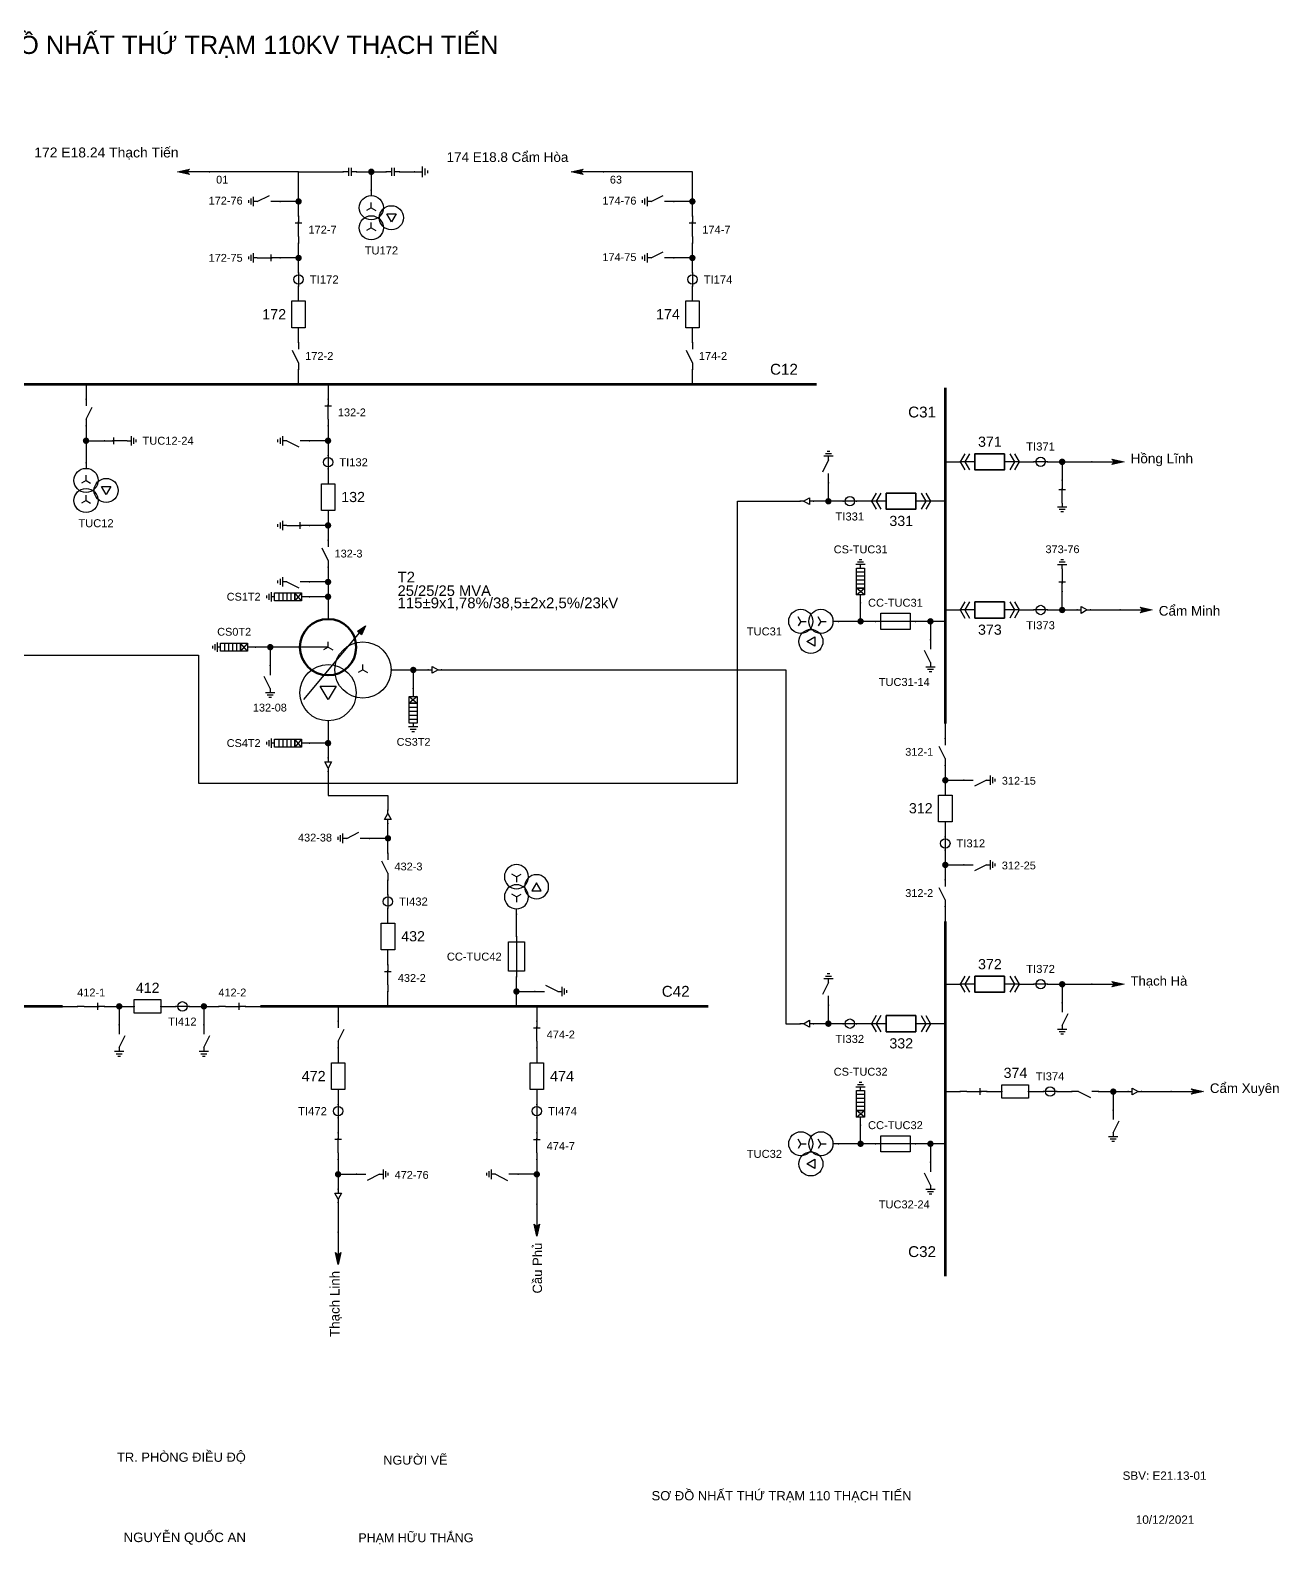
# Model space of a CAD drawing. Header units: millimetres. Extents: x -384 to 411, y 7 to 290.
# Drawn here: x 178.6 to 411.4, y 7.5 to 289.9 of the extents above; entities that cross this region are included whole.
import ezdxf

# ---------------------------------------------------------------- set-up
doc = ezdxf.new("R2010")
doc.units = ezdxf.units.MM
for name, color, linetype, lineweight in [('BUSBAR_110KV', 1, 'Continuous', 50), ('BUSBAR_22KV', 5, 'Continuous', 50), ('BUSBAR_35KV', 30, 'Continuous', 50), ('GROUND', 3, 'Continuous', 25), ('HV_110KV', 1, 'Continuous', 25), ('MV_22KV', 5, 'Continuous', 25), ('MV_35KV', 30, 'Continuous', 25)]:
    doc.layers.add(name, color=color, linetype=linetype, lineweight=lineweight)
doc.layers.add('SYM_PORTS', color=8, linetype='Continuous', plot=False)
doc.layers.add('TEXT', color=7, linetype='Continuous')
doc.styles.add('SLD_TEXT', font='arial.ttf')

# ---------------------------------------------------------------- blocks, each defined once
blk = doc.blocks.new('SYM_DISCONNECTOR_OPEN')
at = {"lineweight": 25}
for points in [[(0, -1.25), (-1.125, 1)], [(0, 2.5), (0, 1.25)], [(0, -1.25), (0, -2.5)]]:
    blk.add_lwpolyline(points, dxfattribs=at)
at = {"layer": 'SYM_PORTS'}
for p in [(0, 2.5), (0, -2.5)]:
    blk.add_point(p, dxfattribs=at)
blk.add_attdef('DEVICE_CODE', (1, -0.5), '', height=2)
blk = doc.blocks.new('SYM_CIRCUIT_BREAKER')
at = {"lineweight": 25}
blk.add_lwpolyline([(-1.25, 2.5), (1.25, 2.5), (1.25, -2.5), (-1.25, -2.5)], close=True, dxfattribs=at)
at = {"layer": 'SYM_PORTS'}
for p in [(0, 2.5), (0, -2.5)]:
    blk.add_point(p, dxfattribs=at)
blk.add_attdef('DEVICE_CODE', (2.25, -0.5), '', height=2)
at = {"flags": 1}
blk.add_attdef('RATING', (2.25, -3.5), '', height=2, dxfattribs=at)
blk = doc.blocks.new('SYM_CURRENT_TRANSFORMER')
at = {"lineweight": 25}
blk.add_lwpolyline([(0, 1.25), (0, -1.25)], dxfattribs=at)
blk.add_circle((0, 0), 0.875, dxfattribs=at)
at = {"layer": 'SYM_PORTS'}
for p in [(0, 1.25), (0, -1.25)]:
    blk.add_point(p, dxfattribs=at)
blk.add_attdef('DEVICE_CODE', (1.875, -1.75), '', height=2)
at = {"flags": 1}
blk.add_attdef('RATIO', (1.875, -4.75), '', height=2, dxfattribs=at)
blk = doc.blocks.new('SYM_EARTHING_SWITCH_CLOSED')
at = {"lineweight": 25}
for points in [[(0, 3), (0, 1.25)], [(-0.625, 1.25), (0.625, 1.25)], [(0, -1.25), (0, 1.5)], [(-0.875, -2), (0.875, -2)], [(-0.5625, -2.4375), (0.5625, -2.4375)], [(0, -1.25), (0, -2)], [(-0.25, -2.875), (0.25, -2.875)]]:
    blk.add_lwpolyline(points, dxfattribs=at)
at = {"layer": 'SYM_PORTS'}
blk.add_point((0, 3), dxfattribs=at)
blk.add_attdef('DEVICE_CODE', (1.875, 0), '', height=2)
blk = doc.blocks.new('SYM_DISCONNECTOR_CLOSED')
at = {"lineweight": 25}
for points in [[(-0.625, 1.25), (0.625, 1.25)], [(0, 2.5), (0, 1.25)], [(0, -1.25), (0, 1.5)], [(0, -1.25), (0, -2.5)]]:
    blk.add_lwpolyline(points, dxfattribs=at)
at = {"layer": 'SYM_PORTS'}
for p in [(0, 2.5), (0, -2.5)]:
    blk.add_point(p, dxfattribs=at)
blk.add_attdef('DEVICE_CODE', (1.625, -0.5), '', height=2)
blk = doc.blocks.new('SYM_EARTHING_SWITCH_OPEN')
at = {"lineweight": 25}
for points in [[(0, 3), (0, 1.25)], [(0, -1.25), (-1.125, 1)], [(-0.875, -2), (0.875, -2)], [(-0.5625, -2.4375), (0.5625, -2.4375)], [(0, -1.25), (0, -2)], [(-0.25, -2.875), (0.25, -2.875)]]:
    blk.add_lwpolyline(points, dxfattribs=at)
at = {"layer": 'SYM_PORTS'}
blk.add_point((0, 3), dxfattribs=at)
blk.add_attdef('DEVICE_CODE', (1.875, 0), '', height=2)
blk = doc.blocks.new('SYM_COUPLING_CAPACITOR')
at = {"lineweight": 25}
for points in [[(-0.75, 0.25), (0.75, 0.25)], [(0, 1.25), (0, 0.25)], [(-0.75, -0.25), (0.75, -0.25)], [(0, -0.25), (0, -1.25)]]:
    blk.add_lwpolyline(points, dxfattribs=at)
at = {"layer": 'SYM_PORTS'}
for p in [(0, 1.25), (0, -1.25)]:
    blk.add_point(p, dxfattribs=at)
blk.add_attdef('DEVICE_CODE', (1.75, -1.75), '', height=2)
blk = doc.blocks.new('SYM_VOLTAGE_TRANSFORMER')
at = {"lineweight": 25}
for points in [[(0, 4.625), (0, 3.625)], [(0, 1.375), (-0.8625, 0.875)], [(0, 1.375), (0, 2.375)], [(0, 1.375), (0.8625, 0.875)], [(0, -2.375), (-0.8625, -2.875)], [(0, -2.375), (0, -1.375)], [(0, -2.375), (0.8625, -2.875)]]:
    blk.add_lwpolyline(points, dxfattribs=at)
blk.add_lwpolyline([(2.875, 0.25), (4.625, 0.25), (3.75, -1.25)], close=True, dxfattribs=at)
for centre in [(0, 1.375), (3.75, -0.5), (0, -2.375)]:
    blk.add_circle(centre, 2.25, dxfattribs=at)
at = {"layer": 'SYM_PORTS'}
blk.add_point((0, 4.625), dxfattribs=at)
blk.add_attdef('DEVICE_CODE', (7, 1.625), '', height=2)
at = {"flags": 1}
blk.add_attdef('RATIO', (7, -1.375), '', height=2, dxfattribs=at)
blk = doc.blocks.new('SYM_GROUND_SYMBOL')
at = {"lineweight": 25}
for points in [[(0, 1.25), (0, -0.25)], [(-1, -0.25), (1, -0.25)], [(-0.625, -0.75), (0.625, -0.75)], [(-0.25, -1.25), (0.25, -1.25)]]:
    blk.add_lwpolyline(points, dxfattribs=at)
at = {"layer": 'SYM_PORTS'}
blk.add_point((0, 1.25), dxfattribs=at)
blk = doc.blocks.new('SYM_LINE_FEEDER_ARROW')
blk.add_hatch(color=7).paths.add_polyline_path([(0, -3), (-0.5, -0.75), (0, -1.25), (0.5, -0.75)])
at = {"lineweight": 25}
blk.add_lwpolyline([(0, 3), (0, -1.25)], dxfattribs=at)
blk.add_lwpolyline([(0, -3), (-0.5, -0.75), (0, -1.25), (0.5, -0.75)], close=True, dxfattribs=at)
at = {"layer": 'SYM_PORTS'}
blk.add_point((0, 3), dxfattribs=at)
blk.add_attdef('LINE_NAME', (1.5, 0), '', height=2)
blk = doc.blocks.new('SYM_SURGE_ARRESTER')
at = {"lineweight": 25}
for points in [[(0, 4), (0, 2.5)], [(-0.75, 2.5), (0.75, 1.25)], [(0.75, 2.5), (-0.75, 1.25)], [(-0.75, 0.5), (0.75, 0.5)], [(-0.75, -0.25), (0.75, -0.25)], [(-0.75, -1), (0.75, -1)], [(-0.75, -1.75), (0.75, -1.75)], [(0, -2.5), (0, -3.125)], [(-0.875, -3.125), (0.875, -3.125)], [(-0.5625, -3.5625), (0.5625, -3.5625)], [(-0.25, -4), (0.25, -4)]]:
    blk.add_lwpolyline(points, dxfattribs=at)
for points in [[(-0.75, 2.5), (0.75, 2.5), (0.75, 1.25), (-0.75, 1.25)], [(-0.75, 1.25), (0.75, 1.25), (0.75, -2.5), (-0.75, -2.5)]]:
    blk.add_lwpolyline(points, close=True, dxfattribs=at)
at = {"layer": 'SYM_PORTS'}
blk.add_point((0, 4), dxfattribs=at)
blk.add_attdef('DEVICE_CODE', (1.875, 1), '', height=2)
blk = doc.blocks.new('SYM_TRANSFORMER_3W')
blk.add_hatch(color=7).paths.add_polyline_path([(3.75, 8.25), (3.0125, 6.575), (2.2375, 7.225)])
at = {"lineweight": 25}
for points in [[(-7.75, -5.5), (3.0125, 7.35)], [(-3.25, 4.25), (-8.5, 4.25)], [(-3.25, 4.25), (-4.1125, 3.75)], [(-3.25, 4.25), (-3.25, 5.25)], [(-3.25, 4.25), (-2.3875, 3.75)], [(3.25, 0), (2.3875, -0.5)], [(3.25, 0), (3.25, 1)], [(3.25, 0), (4.1125, -0.5)]]:
    blk.add_lwpolyline(points, dxfattribs=at)
for points in [[(3.75, 8.25), (3.0125, 6.575), (2.2375, 7.225)], [(-4.75, -3), (-1.75, -3), (-3.25, -5.5)]]:
    blk.add_lwpolyline(points, close=True, dxfattribs=at)
at = {"lineweight": 50}
blk.add_circle((-3.25, 4.25), 5.25, dxfattribs=at)
at = {"lineweight": 25}
for centre in [(3.25, 0), (-3.25, -4.25)]:
    blk.add_circle(centre, 5.25, dxfattribs=at)
at = {"layer": 'SYM_PORTS'}
for p in [(-3.25, 9.5), (-8.5, 4.25), (8.5, 0), (-3.25, -9.5)]:
    blk.add_point(p, dxfattribs=at)
blk.add_attdef('DEVICE_CODE', (9.5, 6.5), '', height=2)
at = {"flags": 1}
for tag, p in [('POWER', (9.5, 3.5)), ('VOLTAGE_RATIO', (9.5, 0.5))]:
    blk.add_attdef(tag, p, '', height=2, dxfattribs=at)
blk = doc.blocks.new('SYM_CABLE_TERMINATION')
at = {"lineweight": 25}
blk.add_lwpolyline([(-0.625, 0.5), (0.625, 0.5), (0, -0.625)], close=True, dxfattribs=at)
for points in [[(0, 1.25), (0, 0.5)], [(0, -0.625), (0, -1.25)]]:
    blk.add_lwpolyline(points, dxfattribs=at)
at = {"layer": 'SYM_PORTS'}
for p in [(0, 1.25), (0, -1.25)]:
    blk.add_point(p, dxfattribs=at)
blk = doc.blocks.new('SYM_DRAWOUT_BREAKER')
at = {"lineweight": 25}
for points in [[(-1.5, 4.625), (0, 5.5), (1.5, 4.625)], [(-1.5, 3.75), (0, 4.625), (1.5, 3.75)], [(0, 5.5), (0, 2.75)], [(0, -2.75), (0, -5.5)], [(-1.5, -3.75), (0, -4.625), (1.5, -3.75)], [(-1.5, -4.625), (0, -5.5), (1.5, -4.625)]]:
    blk.add_lwpolyline(points, dxfattribs=at)
at = {"lineweight": 35}
blk.add_lwpolyline([(-1.5, 2.75), (1.5, 2.75), (1.5, -2.75), (-1.5, -2.75)], close=True, dxfattribs=at)
at = {"layer": 'SYM_PORTS'}
for p in [(0, 5.5), (0, -5.5)]:
    blk.add_point(p, dxfattribs=at)
blk.add_attdef('DEVICE_CODE', (2.5, 2.5), '', height=2)
at = {"flags": 1}
blk.add_attdef('RATING', (2.5, -0.5), '', height=2, dxfattribs=at)
blk = doc.blocks.new('SYM_FUSE_DISCONNECTOR')
at = {"lineweight": 25}
blk.add_lwpolyline([(0, 3.75), (0, -3.75)], dxfattribs=at)
blk.add_lwpolyline([(-1.5, 2.75), (1.5, 2.75), (1.5, -2.75), (-1.5, -2.75)], close=True, dxfattribs=at)
at = {"layer": 'SYM_PORTS'}
for p in [(0, 3.75), (0, -3.75)]:
    blk.add_point(p, dxfattribs=at)
blk.add_attdef('DEVICE_CODE', (2.5, 0.75), '', height=2)
at = {"flags": 1}
blk.add_attdef('RATING', (2.5, -2.25), '', height=2, dxfattribs=at)

msp = doc.modelspace()

# ---------------------------------------------------------------- hatches: boundary and pattern name
at = {"layer": 'HV_110KV'}
h = msp.add_hatch(color=7, dxfattribs=at)
edge = h.paths.add_edge_path()
edge.add_arc((242.19, 263.51), 0.6, 0, 360)
h = msp.add_hatch(color=7, dxfattribs=at)
edge = h.paths.add_edge_path()
edge.add_arc((228.63, 257.98), 0.6, 0, 360)
h = msp.add_hatch(color=7, dxfattribs=at)
edge = h.paths.add_edge_path()
edge.add_arc((302.06, 257.98), 0.6, 0, 360)
h = msp.add_hatch(color=7, dxfattribs=at)
edge = h.paths.add_edge_path()
edge.add_arc((228.63, 247.45), 0.6, 0, 360)
h = msp.add_hatch(color=7, dxfattribs=at)
edge = h.paths.add_edge_path()
edge.add_arc((302.06, 247.45), 0.6, 0, 360)
h = msp.add_hatch(color=7, dxfattribs=at)
edge = h.paths.add_edge_path()
edge.add_arc((189, 213.36), 0.6, 0, 360)
h = msp.add_hatch(color=7, dxfattribs=at)
edge = h.paths.add_edge_path()
edge.add_arc((234.13, 213.36), 0.6, 0, 360)
h = msp.add_hatch(color=7, dxfattribs=at)
edge = h.paths.add_edge_path()
edge.add_arc((234.13, 197.57), 0.6, 0, 360)
h = msp.add_hatch(color=7, dxfattribs=at)
edge = h.paths.add_edge_path()
edge.add_arc((234.13, 187.03), 0.6, 0, 360)
h = msp.add_hatch(color=7, dxfattribs=at)
edge = h.paths.add_edge_path()
edge.add_arc((234.13, 184.27), 0.6, 0, 360)
h = msp.add_hatch(color=7, dxfattribs=at)
edge = h.paths.add_edge_path()
edge.add_arc((223.35, 174.87), 0.6, 0, 360)
at = {"layer": 'MV_22KV'}
h = msp.add_hatch(color=7, dxfattribs=at)
edge = h.paths.add_edge_path()
edge.add_arc((234.13, 156.97), 0.6, 0, 360)
h = msp.add_hatch(color=7, dxfattribs=at)
edge = h.paths.add_edge_path()
edge.add_arc((245.3, 139.22), 0.6, 0, 360)
h = msp.add_hatch(color=7, dxfattribs=at)
edge = h.paths.add_edge_path()
edge.add_arc((269.26, 110.66), 0.6, 0, 360)
h = msp.add_hatch(color=7, dxfattribs=at)
edge = h.paths.add_edge_path()
edge.add_arc((195.19, 107.89), 0.6, 0, 360)
h = msp.add_hatch(color=7, dxfattribs=at)
edge = h.paths.add_edge_path()
edge.add_arc((210.98, 107.89), 0.6, 0, 360)
h = msp.add_hatch(color=7, dxfattribs=at)
edge = h.paths.add_edge_path()
edge.add_arc((236, 76.57), 0.6, 0, 360)
h = msp.add_hatch(color=7, dxfattribs=at)
edge = h.paths.add_edge_path()
edge.add_arc((273.05, 76.57), 0.6, 0, 360)
at = {"layer": 'MV_35KV'}
h = msp.add_hatch(color=7, dxfattribs=at)
edge = h.paths.add_edge_path()
edge.add_arc((371.01, 209.43), 0.6, 0, 360)
h = msp.add_hatch(color=7, dxfattribs=at)
edge = h.paths.add_edge_path()
edge.add_arc((327.42, 202.08), 0.6, 0, 360)
h = msp.add_hatch(color=7, dxfattribs=at)
edge = h.paths.add_edge_path()
edge.add_arc((371.01, 181.8), 0.6, 0, 360)
h = msp.add_hatch(color=7, dxfattribs=at)
edge = h.paths.add_edge_path()
edge.add_arc((333.42, 179.68), 0.6, 0, 360)
h = msp.add_hatch(color=7, dxfattribs=at)
edge = h.paths.add_edge_path()
edge.add_arc((346.45, 179.68), 0.6, 0, 360)
h = msp.add_hatch(color=7, dxfattribs=at)
edge = h.paths.add_edge_path()
edge.add_arc((250.02, 170.62), 0.6, 0, 360)
h = msp.add_hatch(color=7, dxfattribs=at)
edge = h.paths.add_edge_path()
edge.add_arc((349.22, 150.06), 0.6, 0, 360)
h = msp.add_hatch(color=7, dxfattribs=at)
edge = h.paths.add_edge_path()
edge.add_arc((349.22, 134.27), 0.6, 0, 360)
h = msp.add_hatch(color=7, dxfattribs=at)
edge = h.paths.add_edge_path()
edge.add_arc((371.01, 112.01), 0.6, 0, 360)
h = msp.add_hatch(color=7, dxfattribs=at)
edge = h.paths.add_edge_path()
edge.add_arc((327.42, 104.66), 0.6, 0, 360)
h = msp.add_hatch(color=7, dxfattribs=at)
edge = h.paths.add_edge_path()
edge.add_arc((380.54, 91.99), 0.6, 0, 360)
h = msp.add_hatch(color=7, dxfattribs=at)
edge = h.paths.add_edge_path()
edge.add_arc((333.42, 82.26), 0.6, 0, 360)
h = msp.add_hatch(color=7, dxfattribs=at)
edge = h.paths.add_edge_path()
edge.add_arc((346.45, 82.26), 0.6, 0, 360)

# ---------------------------------------------------------------- linework, layer by layer
at = {"layer": 'BUSBAR_110KV', "const_width": 0.514}
msp.add_lwpolyline([(172.34, 223.89), (325.25, 223.89)], dxfattribs=at)
at = {"layer": 'BUSBAR_22KV', "const_width": 0.514}
for points in [[(53.74, 107.89), (184.66, 107.89)], [(221.51, 107.89), (305.05, 107.89)]]:
    msp.add_lwpolyline(points, dxfattribs=at)
at = {"layer": 'BUSBAR_35KV', "const_width": 0.514}
for points in [[(349.22, 223.24), (349.22, 160.59)], [(349.22, 123.74), (349.22, 57.57)]]:
    msp.add_lwpolyline(points, dxfattribs=at)
at = {"layer": 'GROUND'}
msp.add_lwpolyline([(247.46, 263.51), (250.22, 263.51)], dxfattribs=at)
at = {"layer": 'HV_110KV'}
for points in [[(228.63, 263.51), (212.04, 263.51)], [(228.63, 257.98), (228.63, 263.51)], [(228.63, 263.51), (236.93, 263.51)], [(239.43, 263.51), (242.19, 263.51)], [(242.19, 263.51), (242.19, 260.06)], [(242.19, 263.51), (244.96, 263.51)], [(302.06, 257.98), (302.06, 263.51), (285.46, 263.51)], [(228.63, 257.98), (225.18, 257.98)], [(228.63, 255.22), (228.63, 257.98)], [(302.06, 257.98), (298.6, 257.98)], [(302.06, 255.22), (302.06, 257.98)], [(228.63, 247.45), (228.63, 250.22)], [(302.06, 247.45), (302.06, 250.22)], [(228.63, 247.45), (225.18, 247.45)], [(228.63, 244.69), (228.63, 247.45)], [(302.06, 247.45), (298.6, 247.45)], [(302.06, 244.69), (302.06, 247.45)], [(228.63, 239.42), (228.63, 242.19)], [(302.06, 239.42), (302.06, 242.19)], [(228.63, 231.66), (228.63, 234.42)], [(302.06, 231.66), (302.06, 234.42)], [(228.63, 223.89), (228.63, 226.66)], [(302.06, 223.89), (302.06, 226.66)], [(189, 223.89), (189, 221.13)], [(234.13, 223.89), (234.13, 221.13)], [(189, 216.13), (189, 213.36)], [(234.13, 216.13), (234.13, 213.36)], [(189, 213.36), (192.45, 213.36)], [(189, 213.36), (189, 209.21)], [(234.13, 213.36), (230.67, 213.36)], [(234.13, 213.36), (234.13, 210.6)], [(234.13, 208.1), (234.13, 205.33)], [(234.13, 200.33), (234.13, 197.57)], [(234.13, 197.57), (230.67, 197.57)], [(234.13, 197.57), (234.13, 194.8)], [(234.13, 189.8), (234.13, 187.03)], [(234.13, 187.03), (230.67, 187.03)], [(234.13, 187.03), (234.13, 184.27)], [(234.13, 184.27), (230.67, 184.27)], [(234.13, 184.27), (234.13, 180.12)], [(223.35, 174.87), (220.58, 174.87)], [(228.88, 174.87), (223.35, 174.87)], [(223.35, 174.87), (223.35, 171.42)]]:
    msp.add_lwpolyline(points, dxfattribs=at)
at = {"layer": 'MV_22KV'}
for points in [[(234.13, 161.12), (234.13, 156.97)], [(234.13, 156.97), (230.67, 156.97)], [(234.13, 156.97), (234.13, 154.21)], [(234.13, 151.71), (234.13, 149.01), (234.13, 147.18), (245.3, 147.18), (245.3, 144.48)], [(245.3, 139.22), (245.3, 141.98)], [(245.3, 139.22), (241.85, 139.22)], [(245.3, 136.45), (245.3, 139.22)], [(245.3, 128.69), (245.3, 131.45)], [(245.3, 123.42), (245.3, 126.19)], [(269.26, 120.92), (269.26, 125.07)], [(245.3, 115.66), (245.3, 118.42)], [(269.26, 110.66), (269.26, 113.42)], [(245.3, 107.89), (245.3, 110.66)], [(269.26, 107.89), (269.26, 110.66)], [(269.26, 110.66), (272.71, 110.66)], [(184.66, 107.89), (187.42, 107.89)], [(192.42, 107.89), (195.19, 107.89)], [(195.19, 107.89), (195.19, 104.44)], [(195.19, 107.89), (197.95, 107.89)], [(202.95, 107.89), (205.72, 107.89)], [(208.22, 107.89), (210.98, 107.89)], [(210.98, 107.89), (210.98, 104.44)], [(210.98, 107.89), (213.75, 107.89)], [(218.75, 107.89), (221.51, 107.89)], [(236, 107.89), (236, 105.13)], [(273.05, 107.89), (273.05, 105.13)], [(236, 100.13), (236, 97.36)], [(273.05, 100.13), (273.05, 97.36)], [(236, 92.36), (236, 89.6)], [(273.05, 92.36), (273.05, 89.6)], [(236, 87.1), (236, 84.33)], [(273.05, 87.1), (273.05, 84.33)], [(236, 79.33), (236, 76.57)], [(273.05, 79.33), (273.05, 76.57)], [(236, 76.57), (239.45, 76.57)], [(236, 76.57), (236, 73.8)], [(273.05, 76.57), (269.6, 76.57)], [(273.05, 76.57), (273.05, 71.03)], [(236, 71.3), (236, 65.77)]]:
    msp.add_lwpolyline(points, dxfattribs=at)
at = {"layer": 'MV_35KV'}
for points in [[(349.22, 209.43), (351.98, 209.43)], [(362.98, 209.43), (365.75, 209.43)], [(368.25, 209.43), (371.01, 209.43)], [(371.01, 209.43), (371.01, 205.98)], [(371.01, 209.43), (376.54, 209.43)], [(327.42, 202.08), (327.42, 205.53)], [(104.83, 173.39), (107.53, 173.39), (210, 173.39), (210, 149.48), (310.5, 149.48), (310.5, 202.08), (319.46, 202.08), (322.16, 202.08)], [(327.42, 202.08), (324.66, 202.08)], [(330.19, 202.08), (327.42, 202.08)], [(335.45, 202.08), (332.69, 202.08)], [(349.22, 202.08), (346.45, 202.08)], [(371.01, 181.8), (371.01, 185.25)], [(333.42, 179.68), (333.42, 183.13)], [(349.22, 181.8), (351.98, 181.8)], [(362.98, 181.8), (365.75, 181.8)], [(368.25, 181.8), (371.01, 181.8)], [(371.01, 181.8), (373.78, 181.8)], [(376.28, 181.8), (381.81, 181.8)], [(333.42, 179.68), (329.27, 179.68)], [(336.19, 179.68), (333.42, 179.68)], [(346.45, 179.68), (343.69, 179.68)], [(349.22, 179.68), (346.45, 179.68)], [(346.45, 179.68), (346.45, 176.23)], [(245.88, 170.62), (250.02, 170.62)], [(250.02, 170.62), (250.02, 167.17)], [(250.02, 170.62), (252.79, 170.62)], [(255.29, 170.62), (257.99, 170.62), (319.46, 170.62), (319.46, 104.66), (322.16, 104.66)], [(349.22, 160.59), (349.22, 157.83)], [(349.22, 152.83), (349.22, 150.06)], [(349.22, 150.06), (352.67, 150.06)], [(349.22, 150.06), (349.22, 147.3)], [(349.22, 142.3), (349.22, 139.53)], [(349.22, 137.03), (349.22, 134.27)], [(349.22, 134.27), (352.67, 134.27)], [(349.22, 134.27), (349.22, 131.5)], [(349.22, 126.5), (349.22, 123.74)], [(349.22, 112.01), (351.98, 112.01)], [(362.98, 112.01), (365.75, 112.01)], [(368.25, 112.01), (371.01, 112.01)], [(371.01, 112.01), (371.01, 108.56)], [(371.01, 112.01), (376.54, 112.01)], [(327.42, 104.66), (327.42, 108.11)], [(327.42, 104.66), (324.66, 104.66)], [(330.19, 104.66), (327.42, 104.66)], [(335.45, 104.66), (332.69, 104.66)], [(349.22, 104.66), (346.45, 104.66)], [(349.22, 91.99), (351.98, 91.99)], [(356.98, 91.99), (359.75, 91.99)], [(364.75, 91.99), (367.51, 91.99)], [(370.01, 91.99), (372.78, 91.99)], [(377.78, 91.99), (380.54, 91.99)], [(380.54, 91.99), (380.54, 88.54)], [(380.54, 91.99), (383.31, 91.99)], [(385.81, 91.99), (391.34, 91.99)], [(333.42, 82.26), (333.42, 85.71)], [(333.42, 82.26), (329.27, 82.26)], [(336.19, 82.26), (333.42, 82.26)], [(346.45, 82.26), (343.69, 82.26)], [(349.22, 82.26), (346.45, 82.26)], [(346.45, 82.26), (346.45, 78.81)]]:
    msp.add_lwpolyline(points, dxfattribs=at)

# ---------------------------------------------------------------- block references
at = {"layer": 'GROUND'}
for name, p, rotation in [('SYM_COUPLING_CAPACITOR', (246.21, 263.51), 270), ('SYM_GROUND_SYMBOL', (251.47, 263.51), 90)]:
    msp.add_blockref(name, p, dxfattribs=dict(at, rotation=rotation))
at = {"layer": 'HV_110KV', "rotation": 270}
for name, p in [('SYM_LINE_FEEDER_ARROW', (209.04, 263.51)), ('SYM_COUPLING_CAPACITOR', (238.18, 263.51)), ('SYM_LINE_FEEDER_ARROW', (282.46, 263.51))]:
    msp.add_blockref(name, p, dxfattribs=at)
at = {"layer": 'HV_110KV'}
ref = msp.add_blockref('SYM_VOLTAGE_TRANSFORMER', (242.19, 255.44), dxfattribs=at)
ref.add_attrib('DEVICE_CODE', 'TU172', (240.95, 248.1), dxfattribs={"layer": 'TEXT', "height": 1.487, "style": 'SLD_TEXT'})
ref = msp.add_blockref('SYM_EARTHING_SWITCH_OPEN', (222.18, 257.98), dxfattribs=dict(at, rotation=270))
ref.add_attrib('DEVICE_CODE', '172-76', (211.86, 257.4), dxfattribs={"layer": 'TEXT', "height": 1.459, "style": 'SLD_TEXT'})
ref = msp.add_blockref('SYM_EARTHING_SWITCH_OPEN', (295.6, 257.98), dxfattribs=dict(at, rotation=270))
ref.add_attrib('DEVICE_CODE', '174-76', (285.28, 257.4), dxfattribs={"layer": 'TEXT', "height": 1.459, "style": 'SLD_TEXT'})
ref = msp.add_blockref('SYM_DISCONNECTOR_CLOSED', (228.63, 252.72), dxfattribs=at)
ref.add_attrib('DEVICE_CODE', '172-7', (230.47, 251.99), dxfattribs={"layer": 'TEXT', "height": 1.474, "style": 'SLD_TEXT'})
ref = msp.add_blockref('SYM_DISCONNECTOR_CLOSED', (302.06, 252.72), dxfattribs=at)
ref.add_attrib('DEVICE_CODE', '174-7', (303.9, 251.99), dxfattribs={"layer": 'TEXT', "height": 1.474, "style": 'SLD_TEXT'})
ref = msp.add_blockref('SYM_EARTHING_SWITCH_OPEN', (295.6, 247.45), dxfattribs=dict(at, rotation=270))
ref.add_attrib('DEVICE_CODE', '174-75', (285.28, 246.87), dxfattribs={"layer": 'TEXT', "height": 1.459, "style": 'SLD_TEXT'})
ref = msp.add_blockref('SYM_EARTHING_SWITCH_CLOSED', (222.18, 247.45), dxfattribs=dict(at, rotation=270))
ref.add_attrib('DEVICE_CODE', '172-75', (211.86, 246.74), dxfattribs={"layer": 'TEXT', "height": 1.459, "style": 'SLD_TEXT'})
ref = msp.add_blockref('SYM_CURRENT_TRANSFORMER', (228.63, 243.44), dxfattribs=at)
ref.add_attrib('DEVICE_CODE', 'TI172', (230.72, 242.68), dxfattribs={"layer": 'TEXT', "height": 1.508, "style": 'SLD_TEXT'})
ref = msp.add_blockref('SYM_CURRENT_TRANSFORMER', (302.06, 243.44), dxfattribs=at)
ref.add_attrib('DEVICE_CODE', 'TI174', (304.15, 242.68), dxfattribs={"layer": 'TEXT', "height": 1.508, "style": 'SLD_TEXT'})
ref = msp.add_blockref('SYM_CIRCUIT_BREAKER', (228.63, 236.92), dxfattribs=at)
ref.add_attrib('DEVICE_CODE', '172', (221.85, 235.99), dxfattribs={"layer": 'TEXT', "height": 1.915, "style": 'SLD_TEXT'})
ref = msp.add_blockref('SYM_CIRCUIT_BREAKER', (302.06, 236.92), dxfattribs=at)
ref.add_attrib('DEVICE_CODE', '174', (295.27, 235.99), dxfattribs={"layer": 'TEXT', "height": 1.915, "style": 'SLD_TEXT'})
ref = msp.add_blockref('SYM_DISCONNECTOR_OPEN', (228.63, 229.16), dxfattribs=at)
ref.add_attrib('DEVICE_CODE', '172-2', (229.85, 228.43), dxfattribs={"layer": 'TEXT', "height": 1.474, "style": 'SLD_TEXT'})
ref = msp.add_blockref('SYM_DISCONNECTOR_OPEN', (302.06, 229.16), dxfattribs=at)
ref.add_attrib('DEVICE_CODE', '174-2', (303.27, 228.43), dxfattribs={"layer": 'TEXT', "height": 1.474, "style": 'SLD_TEXT'})
ref = msp.add_blockref('SYM_DISCONNECTOR_OPEN', (189, 218.63), dxfattribs=dict(at, xscale=-1))
ref.add_attrib('DEVICE_CODE', 'TUC12-2', (179.36, 217.88), dxfattribs={"layer": 'TEXT', "extrusion": (0, 0, -1), "height": 1.481, "style": 'SLD_TEXT'})
ref = msp.add_blockref('SYM_DISCONNECTOR_CLOSED', (234.13, 218.63), dxfattribs=at)
ref.add_attrib('DEVICE_CODE', '132-2', (235.97, 217.92), dxfattribs={"layer": 'TEXT', "height": 1.458, "style": 'SLD_TEXT'})
ref = msp.add_blockref('SYM_EARTHING_SWITCH_OPEN', (227.67, 213.36), dxfattribs=dict(at, xscale=-1, rotation=270))
ref.add_attrib('DEVICE_CODE', '132-25', (217.35, 212.53), dxfattribs={"layer": 'TEXT', "extrusion": (0, 0, -1), "height": 1.456, "style": 'SLD_TEXT'})
ref = msp.add_blockref('SYM_EARTHING_SWITCH_CLOSED', (195.45, 213.36), dxfattribs=dict(at, rotation=90))
ref.add_attrib('DEVICE_CODE', 'TUC12-24', (199.54, 212.62), dxfattribs={"layer": 'TEXT', "height": 1.477, "style": 'SLD_TEXT'})
ref = msp.add_blockref('SYM_VOLTAGE_TRANSFORMER', (189, 204.59), dxfattribs=at)
ref.add_attrib('DEVICE_CODE', 'TUC12', (187.58, 197.24), dxfattribs={"layer": 'TEXT', "height": 1.483, "style": 'SLD_TEXT'})
ref = msp.add_blockref('SYM_CURRENT_TRANSFORMER', (234.13, 209.35), dxfattribs=at)
ref.add_attrib('DEVICE_CODE', 'TI132', (236.22, 208.6), dxfattribs={"layer": 'TEXT', "height": 1.492, "style": 'SLD_TEXT'})
ref = msp.add_blockref('SYM_CIRCUIT_BREAKER', (234.13, 202.83), dxfattribs=at)
ref.add_attrib('DEVICE_CODE', '132', (236.59, 201.92), dxfattribs={"layer": 'TEXT', "height": 1.899, "style": 'SLD_TEXT'})
ref = msp.add_blockref('SYM_EARTHING_SWITCH_CLOSED', (227.67, 197.57), dxfattribs=dict(at, xscale=-1, rotation=270))
ref.add_attrib('DEVICE_CODE', '132-35', (217.35, 196.86), dxfattribs={"layer": 'TEXT', "extrusion": (0, 0, -1), "height": 1.456, "style": 'SLD_TEXT'})
ref = msp.add_blockref('SYM_DISCONNECTOR_OPEN', (234.13, 192.3), dxfattribs=at)
ref.add_attrib('DEVICE_CODE', '132-3', (235.34, 191.59), dxfattribs={"layer": 'TEXT', "height": 1.458, "style": 'SLD_TEXT'})
ref = msp.add_blockref('SYM_EARTHING_SWITCH_OPEN', (227.67, 187.03), dxfattribs=dict(at, xscale=-1, rotation=270))
ref.add_attrib('DEVICE_CODE', '132-38', (217.35, 186.2), dxfattribs={"layer": 'TEXT', "extrusion": (0, 0, -1), "height": 1.456, "style": 'SLD_TEXT'})
ref = msp.add_blockref('SYM_TRANSFORMER_3W', (237.38, 170.62), dxfattribs=at)
ref.add_attrib('DEVICE_CODE', 'T2', (247.09, 186.94), dxfattribs={"layer": 'TEXT', "height": 1.994, "style": 'SLD_TEXT'})
ref = msp.add_blockref('SYM_SURGE_ARRESTER', (226.67, 184.27), dxfattribs=dict(at, rotation=270))
ref.add_attrib('DEVICE_CODE', 'CS1T2', (215.23, 183.55), dxfattribs={"layer": 'TEXT', "height": 1.454, "style": 'SLD_TEXT'})
ref = msp.add_blockref('SYM_SURGE_ARRESTER', (216.58, 174.87), dxfattribs=dict(at, rotation=270))
ref.add_attrib('DEVICE_CODE', 'CS0T2', (213.46, 177.01), dxfattribs={"layer": 'TEXT', "height": 1.454, "style": 'SLD_TEXT'})
ref = msp.add_blockref('SYM_EARTHING_SWITCH_OPEN', (223.35, 168.42), dxfattribs=at)
ref.add_attrib('DEVICE_CODE', '132-08', (220.11, 162.87), dxfattribs={"layer": 'TEXT', "height": 1.456, "style": 'SLD_TEXT'})
at = {"layer": 'MV_22KV'}
ref = msp.add_blockref('SYM_SURGE_ARRESTER', (226.67, 156.97), dxfattribs=dict(at, rotation=270))
ref.add_attrib('DEVICE_CODE', 'CS4T2', (215.23, 156.26), dxfattribs={"layer": 'TEXT', "height": 1.454, "style": 'SLD_TEXT'})
for name, p in [('SYM_CABLE_TERMINATION', (234.13, 152.96)), ('SYM_CABLE_TERMINATION', (236, 72.55)), ('SYM_LINE_FEEDER_ARROW', (273.05, 68.03)), ('SYM_LINE_FEEDER_ARROW', (236, 62.77))]:
    msp.add_blockref(name, p, dxfattribs=at)
at = {"layer": 'MV_22KV', "rotation": 180}
msp.add_blockref('SYM_CABLE_TERMINATION', (245.3, 143.23), dxfattribs=at)
at = {"layer": 'MV_22KV'}
ref = msp.add_blockref('SYM_EARTHING_SWITCH_OPEN', (238.85, 139.22), dxfattribs=dict(at, rotation=270))
ref.add_attrib('DEVICE_CODE', '432-38', (228.53, 138.63), dxfattribs={"layer": 'TEXT', "height": 1.456, "style": 'SLD_TEXT'})
at = {"layer": 'MV_22KV', "xscale": -1}
for name, p, rotation in [('SYM_VOLTAGE_TRANSFORMER', (269.26, 129.69), 180), ('SYM_EARTHING_SWITCH_OPEN', (275.71, 110.66), 90), ('SYM_EARTHING_SWITCH_OPEN', (266.6, 76.57), 270)]:
    msp.add_blockref(name, p, dxfattribs=dict(at, rotation=rotation))
at = {"layer": 'MV_22KV'}
ref = msp.add_blockref('SYM_DISCONNECTOR_OPEN', (245.3, 133.95), dxfattribs=at)
ref.add_attrib('DEVICE_CODE', '432-3', (246.52, 133.24), dxfattribs={"layer": 'TEXT', "height": 1.458, "style": 'SLD_TEXT'})
ref = msp.add_blockref('SYM_CURRENT_TRANSFORMER', (245.3, 127.44), dxfattribs=at)
ref.add_attrib('DEVICE_CODE', 'TI432', (247.39, 126.69), dxfattribs={"layer": 'TEXT', "height": 1.492, "style": 'SLD_TEXT'})
ref = msp.add_blockref('SYM_CIRCUIT_BREAKER', (245.3, 120.92), dxfattribs=at)
ref.add_attrib('DEVICE_CODE', '432', (247.77, 120.01), dxfattribs={"layer": 'TEXT', "height": 1.899, "style": 'SLD_TEXT'})
ref = msp.add_blockref('SYM_FUSE_DISCONNECTOR', (269.26, 117.17), dxfattribs=at)
ref.add_attrib('DEVICE_CODE', 'CC-TUC42', (256.28, 116.43), dxfattribs={"layer": 'TEXT', "height": 1.48, "style": 'SLD_TEXT'})
ref = msp.add_blockref('SYM_DISCONNECTOR_CLOSED', (245.3, 113.16), dxfattribs=at)
ref.add_attrib('DEVICE_CODE', '432-2', (247.14, 112.45), dxfattribs={"layer": 'TEXT', "height": 1.458, "style": 'SLD_TEXT'})
ref = msp.add_blockref('SYM_DISCONNECTOR_CLOSED', (189.92, 107.89), dxfattribs=dict(at, rotation=270))
ref.add_attrib('DEVICE_CODE', '412-1', (187.36, 109.75), dxfattribs={"layer": 'TEXT', "height": 1.458, "style": 'SLD_TEXT'})
ref = msp.add_blockref('SYM_CIRCUIT_BREAKER', (200.45, 107.89), dxfattribs=dict(at, rotation=270))
ref.add_attrib('DEVICE_CODE', '412', (198.29, 110.4), dxfattribs={"layer": 'TEXT', "height": 1.895, "style": 'SLD_TEXT'})
ref = msp.add_blockref('SYM_DISCONNECTOR_CLOSED', (216.25, 107.89), dxfattribs=dict(at, rotation=270))
ref.add_attrib('DEVICE_CODE', '412-2', (213.68, 109.75), dxfattribs={"layer": 'TEXT', "height": 1.458, "style": 'SLD_TEXT'})
ref = msp.add_blockref('SYM_CURRENT_TRANSFORMER', (206.97, 107.89), dxfattribs=dict(at, rotation=270))
ref.add_attrib('DEVICE_CODE', 'TI412', (204.28, 104.3), dxfattribs={"layer": 'TEXT', "height": 1.493, "style": 'SLD_TEXT'})
ref = msp.add_blockref('SYM_DISCONNECTOR_OPEN', (236, 102.63), dxfattribs=dict(at, xscale=-1))
ref.add_attrib('DEVICE_CODE', '472-2', (229.65, 101.9), dxfattribs={"layer": 'TEXT', "extrusion": (0, 0, -1), "height": 1.474, "style": 'SLD_TEXT'})
ref = msp.add_blockref('SYM_DISCONNECTOR_CLOSED', (273.05, 102.63), dxfattribs=at)
ref.add_attrib('DEVICE_CODE', '474-2', (274.89, 101.9), dxfattribs={"layer": 'TEXT', "height": 1.474, "style": 'SLD_TEXT'})
ref = msp.add_blockref('SYM_EARTHING_SWITCH_OPEN', (210.98, 101.44), dxfattribs=dict(at, xscale=-1))
ref.add_attrib('DEVICE_CODE', '412-25', (207.99, 95.89), dxfattribs={"layer": 'TEXT', "extrusion": (0, 0, -1), "height": 1.456, "style": 'SLD_TEXT'})
ref = msp.add_blockref('SYM_EARTHING_SWITCH_OPEN', (195.19, 101.44), dxfattribs=dict(at, xscale=-1))
ref.add_attrib('DEVICE_CODE', '412-15', (192.2, 95.89), dxfattribs={"layer": 'TEXT', "extrusion": (0, 0, -1), "height": 1.456, "style": 'SLD_TEXT'})
ref = msp.add_blockref('SYM_CIRCUIT_BREAKER', (236, 94.86), dxfattribs=at)
ref.add_attrib('DEVICE_CODE', '472', (229.21, 93.93), dxfattribs={"layer": 'TEXT', "height": 1.915, "style": 'SLD_TEXT'})
ref = msp.add_blockref('SYM_CIRCUIT_BREAKER', (273.05, 94.86), dxfattribs=at)
ref.add_attrib('DEVICE_CODE', '474', (275.52, 93.93), dxfattribs={"layer": 'TEXT', "height": 1.919, "style": 'SLD_TEXT'})
ref = msp.add_blockref('SYM_CURRENT_TRANSFORMER', (236, 88.35), dxfattribs=at)
ref.add_attrib('DEVICE_CODE', 'TI472', (228.53, 87.59), dxfattribs={"layer": 'TEXT', "height": 1.508, "style": 'SLD_TEXT'})
ref = msp.add_blockref('SYM_CURRENT_TRANSFORMER', (273.05, 88.35), dxfattribs=at)
ref.add_attrib('DEVICE_CODE', 'TI474', (275.14, 87.59), dxfattribs={"layer": 'TEXT', "height": 1.511, "style": 'SLD_TEXT'})
ref = msp.add_blockref('SYM_DISCONNECTOR_CLOSED', (236, 81.83), dxfattribs=dict(at, xscale=-1))
ref.add_attrib('DEVICE_CODE', '472-7', (229.02, 81.11), dxfattribs={"layer": 'TEXT', "extrusion": (0, 0, -1), "height": 1.474, "style": 'SLD_TEXT'})
ref = msp.add_blockref('SYM_DISCONNECTOR_CLOSED', (273.05, 81.83), dxfattribs=at)
ref.add_attrib('DEVICE_CODE', '474-7', (274.89, 81.11), dxfattribs={"layer": 'TEXT', "height": 1.477, "style": 'SLD_TEXT'})
ref = msp.add_blockref('SYM_EARTHING_SWITCH_OPEN', (242.45, 76.57), dxfattribs=dict(at, rotation=90))
ref.add_attrib('DEVICE_CODE', '472-76', (246.54, 75.73), dxfattribs={"layer": 'TEXT', "height": 1.459, "style": 'SLD_TEXT'})
at = {"layer": 'MV_35KV', "xscale": -1}
for name, p, rotation in [('SYM_EARTHING_SWITCH_OPEN', (327.42, 208.53), 180), ('SYM_EARTHING_SWITCH_OPEN', (327.42, 111.11), 180), ('SYM_DISCONNECTOR_OPEN', (375.28, 91.99), 270), ('SYM_DISCONNECTOR_CLOSED', (354.48, 91.99), 270)]:
    msp.add_blockref(name, p, dxfattribs=dict(at, rotation=rotation))
at = {"layer": 'MV_35KV'}
ref = msp.add_blockref('SYM_DRAWOUT_BREAKER', (357.48, 209.43), dxfattribs=dict(at, rotation=270))
ref.add_attrib('DEVICE_CODE', '371', (355.32, 212.23), dxfattribs={"layer": 'TEXT', "height": 1.899, "style": 'SLD_TEXT'})
ref = msp.add_blockref('SYM_CURRENT_TRANSFORMER', (367, 209.43), dxfattribs=dict(at, rotation=270))
ref.add_attrib('DEVICE_CODE', 'TI371', (364.31, 211.54), dxfattribs={"layer": 'TEXT', "height": 1.495, "style": 'SLD_TEXT'})
for name, p, rotation in [('SYM_LINE_FEEDER_ARROW', (379.54, 209.43), 90), ('SYM_CABLE_TERMINATION', (323.41, 202.08), 270), ('SYM_CABLE_TERMINATION', (375.03, 181.8), 90), ('SYM_LINE_FEEDER_ARROW', (384.81, 181.8), 90), ('SYM_CABLE_TERMINATION', (254.04, 170.62), 90), ('SYM_LINE_FEEDER_ARROW', (379.54, 112.01), 90), ('SYM_CABLE_TERMINATION', (323.41, 104.66), 270), ('SYM_CABLE_TERMINATION', (384.56, 91.99), 90), ('SYM_LINE_FEEDER_ARROW', (394.34, 91.99), 90)]:
    msp.add_blockref(name, p, dxfattribs=dict(at, rotation=rotation))
at = {"layer": 'MV_35KV', "xscale": -1}
for name, p in [('SYM_EARTHING_SWITCH_CLOSED', (371.01, 202.98)), ('SYM_EARTHING_SWITCH_OPEN', (371.01, 105.56)), ('SYM_EARTHING_SWITCH_OPEN', (380.54, 85.54))]:
    msp.add_blockref(name, p, dxfattribs=at)
at = {"layer": 'MV_35KV'}
ref = msp.add_blockref('SYM_DRAWOUT_BREAKER', (340.95, 202.08), dxfattribs=dict(at, rotation=270))
ref.add_attrib('DEVICE_CODE', '331', (338.79, 197.46), dxfattribs={"layer": 'TEXT', "height": 1.899, "style": 'SLD_TEXT'})
ref = msp.add_blockref('SYM_CURRENT_TRANSFORMER', (331.44, 202.08), dxfattribs=dict(at, rotation=270))
ref.add_attrib('DEVICE_CODE', 'TI331', (328.75, 198.49), dxfattribs={"layer": 'TEXT', "height": 1.492, "style": 'SLD_TEXT'})
ref = msp.add_blockref('SYM_SURGE_ARRESTER', (333.42, 187.13), dxfattribs=dict(at, rotation=180))
ref.add_attrib('DEVICE_CODE', 'CS-TUC31', (328.41, 192.37), dxfattribs={"layer": 'TEXT', "height": 1.471, "style": 'SLD_TEXT'})
ref = msp.add_blockref('SYM_EARTHING_SWITCH_CLOSED', (371.01, 188.25), dxfattribs=dict(at, rotation=180))
ref.add_attrib('DEVICE_CODE', '373-76', (367.9, 192.4), dxfattribs={"layer": 'TEXT', "height": 1.459, "style": 'SLD_TEXT'})
ref = msp.add_blockref('SYM_FUSE_DISCONNECTOR', (339.94, 179.68), dxfattribs=dict(at, rotation=270))
ref.add_attrib('DEVICE_CODE', 'CC-TUC31', (334.81, 182.41), dxfattribs={"layer": 'TEXT', "height": 1.48, "style": 'SLD_TEXT'})
ref = msp.add_blockref('SYM_VOLTAGE_TRANSFORMER', (324.65, 179.68), dxfattribs=dict(at, rotation=270))
ref.add_attrib('DEVICE_CODE', 'TUC31', (312.21, 177.06), dxfattribs={"layer": 'TEXT', "height": 1.483, "style": 'SLD_TEXT'})
ref = msp.add_blockref('SYM_DRAWOUT_BREAKER', (357.48, 181.8), dxfattribs=dict(at, rotation=270))
ref.add_attrib('DEVICE_CODE', '373', (355.32, 177.18), dxfattribs={"layer": 'TEXT', "height": 1.899, "style": 'SLD_TEXT'})
ref = msp.add_blockref('SYM_CURRENT_TRANSFORMER', (367, 181.8), dxfattribs=dict(at, rotation=270))
ref.add_attrib('DEVICE_CODE', 'TI373', (364.31, 178.21), dxfattribs={"layer": 'TEXT', "height": 1.495, "style": 'SLD_TEXT'})
ref = msp.add_blockref('SYM_EARTHING_SWITCH_OPEN', (346.45, 173.23), dxfattribs=at)
ref.add_attrib('DEVICE_CODE', 'TUC31-14', (336.8, 167.63), dxfattribs={"layer": 'TEXT', "height": 1.477, "style": 'SLD_TEXT'})
ref = msp.add_blockref('SYM_SURGE_ARRESTER', (250.02, 163.17), dxfattribs=at)
ref.add_attrib('DEVICE_CODE', 'CS3T2', (246.91, 156.48), dxfattribs={"layer": 'TEXT', "height": 1.454, "style": 'SLD_TEXT'})
ref = msp.add_blockref('SYM_DISCONNECTOR_OPEN', (349.22, 155.33), dxfattribs=at)
ref.add_attrib('DEVICE_CODE', '312-1', (341.75, 154.62), dxfattribs={"layer": 'TEXT', "height": 1.458, "style": 'SLD_TEXT'})
ref = msp.add_blockref('SYM_EARTHING_SWITCH_OPEN', (355.67, 150.06), dxfattribs=dict(at, rotation=90))
ref.add_attrib('DEVICE_CODE', '312-15', (359.76, 149.23), dxfattribs={"layer": 'TEXT', "height": 1.456, "style": 'SLD_TEXT'})
ref = msp.add_blockref('SYM_CIRCUIT_BREAKER', (349.22, 144.8), dxfattribs=at)
ref.add_attrib('DEVICE_CODE', '312', (342.43, 143.88), dxfattribs={"layer": 'TEXT', "height": 1.899, "style": 'SLD_TEXT'})
ref = msp.add_blockref('SYM_CURRENT_TRANSFORMER', (349.22, 138.28), dxfattribs=at)
ref.add_attrib('DEVICE_CODE', 'TI312', (351.31, 137.54), dxfattribs={"layer": 'TEXT', "height": 1.492, "style": 'SLD_TEXT'})
ref = msp.add_blockref('SYM_EARTHING_SWITCH_OPEN', (355.67, 134.27), dxfattribs=dict(at, rotation=90))
ref.add_attrib('DEVICE_CODE', '312-25', (359.76, 133.43), dxfattribs={"layer": 'TEXT', "height": 1.456, "style": 'SLD_TEXT'})
ref = msp.add_blockref('SYM_DISCONNECTOR_OPEN', (349.22, 129), dxfattribs=at)
ref.add_attrib('DEVICE_CODE', '312-2', (341.75, 128.29), dxfattribs={"layer": 'TEXT', "height": 1.458, "style": 'SLD_TEXT'})
ref = msp.add_blockref('SYM_DRAWOUT_BREAKER', (357.48, 112.01), dxfattribs=dict(at, rotation=270))
ref.add_attrib('DEVICE_CODE', '372', (355.32, 114.81), dxfattribs={"layer": 'TEXT', "height": 1.899, "style": 'SLD_TEXT'})
ref = msp.add_blockref('SYM_CURRENT_TRANSFORMER', (367, 112.01), dxfattribs=dict(at, rotation=270))
ref.add_attrib('DEVICE_CODE', 'TI372', (364.31, 114.12), dxfattribs={"layer": 'TEXT', "height": 1.495, "style": 'SLD_TEXT'})
ref = msp.add_blockref('SYM_CURRENT_TRANSFORMER', (331.44, 104.66), dxfattribs=dict(at, rotation=270))
ref.add_attrib('DEVICE_CODE', 'TI332', (328.75, 101.07), dxfattribs={"layer": 'TEXT', "height": 1.492, "style": 'SLD_TEXT'})
ref = msp.add_blockref('SYM_DRAWOUT_BREAKER', (340.95, 104.66), dxfattribs=dict(at, rotation=270))
ref.add_attrib('DEVICE_CODE', '332', (338.79, 100.04), dxfattribs={"layer": 'TEXT', "height": 1.899, "style": 'SLD_TEXT'})
ref = msp.add_blockref('SYM_SURGE_ARRESTER', (333.42, 89.71), dxfattribs=dict(at, rotation=180))
ref.add_attrib('DEVICE_CODE', 'CS-TUC32', (328.41, 94.96), dxfattribs={"layer": 'TEXT', "height": 1.471, "style": 'SLD_TEXT'})
ref = msp.add_blockref('SYM_CIRCUIT_BREAKER', (362.25, 91.99), dxfattribs=dict(at, rotation=270))
ref.add_attrib('DEVICE_CODE', '374', (360.09, 94.54), dxfattribs={"layer": 'TEXT', "height": 1.899, "style": 'SLD_TEXT'})
ref = msp.add_blockref('SYM_CURRENT_TRANSFORMER', (368.76, 91.99), dxfattribs=dict(at, rotation=270))
ref.add_attrib('DEVICE_CODE', 'TI374', (366.08, 94.1), dxfattribs={"layer": 'TEXT', "height": 1.495, "style": 'SLD_TEXT'})
ref = msp.add_blockref('SYM_FUSE_DISCONNECTOR', (339.94, 82.26), dxfattribs=dict(at, rotation=270))
ref.add_attrib('DEVICE_CODE', 'CC-TUC32', (334.81, 84.99), dxfattribs={"layer": 'TEXT', "height": 1.48, "style": 'SLD_TEXT'})
ref = msp.add_blockref('SYM_VOLTAGE_TRANSFORMER', (324.65, 82.26), dxfattribs=dict(at, rotation=270))
ref.add_attrib('DEVICE_CODE', 'TUC32', (312.21, 79.64), dxfattribs={"layer": 'TEXT', "height": 1.483, "style": 'SLD_TEXT'})
ref = msp.add_blockref('SYM_EARTHING_SWITCH_OPEN', (346.45, 75.81), dxfattribs=at)
ref.add_attrib('DEVICE_CODE', 'TUC32-24', (336.8, 70.22), dxfattribs={"layer": 'TEXT', "height": 1.477, "style": 'SLD_TEXT'})

# ---------------------------------------------------------------- texts
at = {"layer": 'TEXT', "attachment_point": 7, "style": 'SLD_TEXT'}
for s, insert, char_height in [('SƠ ĐỒ NHẤT THỨ TRẠM 110KV THẠCH TIẾN', (164.59, 284.74), 3.3842), ('172 E18.24 Thạch Tiến', (179.36, 265.78), 1.8521), ('174 E18.8 Cẩm Hòa', (256.23, 265.33), 1.7941), ('01', (213.26, 261.3), 1.448), ('63', (286.68, 261.3), 1.448), ('C12', (316.54, 225.65), 2.027), ('C31', (342.29, 217.67), 2.027), ('Hồng Lĩnh', (383.76, 208.61), 1.808), ('25/25/25 MVA', (247.09, 184.39), 1.9663), ('115±9x1,78%/38,5±2x2,5%/23kV', (247.09, 181.76), 1.9941), ('Cẩm Minh', (389.02, 180.72), 1.801), ('Thạch Hà', (383.76, 111.37), 1.747), ('C42', (296.35, 109.65), 2.027), ('Cẩm Xuyên', (398.55, 91.2), 1.78), ('C32', (342.29, 61.11), 2.027), ('TR. PHÒNG ĐIỀU ĐỘ', (194.78, 22.58), 1.7191), ('NGƯỜI VẼ', (244.45, 22.41), 1.675), ('SBV: E21.13-01', (382.28, 19.58), 1.5599), ('SƠ ĐỒ NHẤT THỨ TRẠM 110 THẠCH TIẾN', (294.45, 15.39), 1.7261), ('10/12/2021', (384.74, 11.38), 1.561), ('NGUYỄN QUỐC AN', (196, 7.5), 1.7713), ('PHẠM HỮU THẮNG', (239.78, 7.6), 1.6619)]:
    msp.add_mtext(s, dxfattribs=dict(at, insert=insert, char_height=char_height))
at = {"layer": 'TEXT', "attachment_point": 7, "rotation": 90, "style": 'SLD_TEXT'}
for s, insert, char_height in [('Cầu Phủ', (274.05, 54.34), 1.744), ('Thạch Linh', (236.66, 46.24), 1.783)]:
    msp.add_mtext(s, dxfattribs=dict(at, insert=insert, char_height=char_height))

doc.saveas('drawing.dxf')
